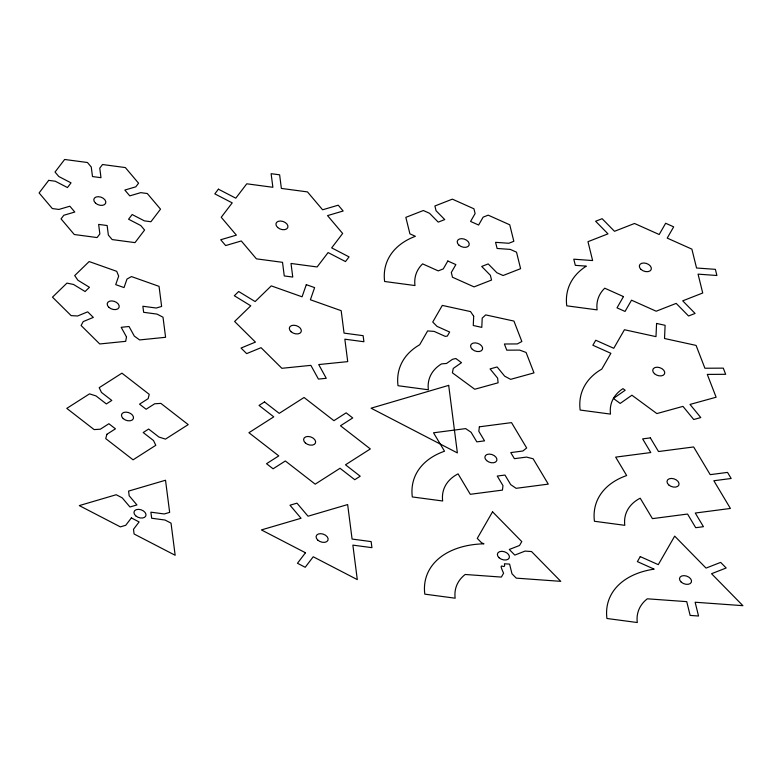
<?xml version="1.0" encoding="UTF-8"?>
<svg xmlns="http://www.w3.org/2000/svg" width="782" height="782" viewBox="0 0 782 782"><rect width="100%" height="100%" fill="white"/><g stroke="black" fill="none" stroke-linecap="round" stroke-linejoin="round"><path stroke-width="1.17" d="M473.687 316.251L473.266 325.507L481.8 327.365L482.211 318.118L485.69 314.902L513.94 321.079L521.848 341.519L517.283 343.933L504.39 344.002L506.775 350.17L519.668 350.101L526.081 352.457L533.989 372.897L510.617 379.348L504.673 376.181L497.117 366.963L490.06 368.918L497.616 378.126L498.105 382.799L474.733 389.25L452.387 372.799L453.277 368.43L461.497 362.672L455.886 358.537A56.783 36.881 19.8 0 0 452.407 359.349L446.532 363.464L441.527 363.894A56.783 36.881 19.8 0 0 428.37 389.768L398.018 385.712A88.337 57.369 19.8 0 1 419.67 344.764L427.627 330.923L434.127 331.392L445.251 336.368L447.314 336.094L449.65 332.027L437.011 326.368L432.749 322.028L442.309 305.41L470.559 311.588L473.687 316.251M656.577 323.445L655.99 336.641L624.437 329.74L613.762 348.293L595.747 340.238L592.864 345.253L610.879 353.317L601.808 369.094A88.337 57.369 19.8 0 0 580.146 410.042L610.507 414.098A56.783 36.881 19.8 0 1 622.99 388.644L625.16 390.247L613.44 398.458L620.185 403.424L631.915 395.213L656.87 413.58L682.96 406.376L693.732 419.514L700.789 417.568L690.017 404.431L716.117 397.227L707.29 374.402L725.667 374.304L723.282 368.136L704.905 368.234L696.078 345.409L664.524 338.508L665.111 325.312L656.577 323.445M479.366 426.816L478.819 431.283L484.537 440.862L476.825 441.869L471.096 432.29L465.671 428.604L433.521 432.798L444.528 451.214A88.337 57.369 19.8 0 0 412.31 496.941L442.661 500.988A56.783 36.881 19.8 0 1 458.066 473.863L470.285 494.302L502.435 490.109L502.982 485.642L497.264 476.062L504.977 475.055L510.705 484.635L516.13 488.32L548.28 484.126L533.119 458.77L526.54 457.089L514.4 458.672L510.763 452.592L522.904 450.999L526.667 447.978L511.516 422.622L479.366 426.816M126.489 336.925L125.707 341.333L99.734 343.963L81.103 325.507L83.224 321.578L93.322 317.414L87.692 311.832L77.604 315.996L71.123 315.615L52.492 297.15L66.949 283.113L73.547 284.472L85.091 291.53L89.451 287.287L77.917 280.239L74.691 275.596L89.148 261.55L116.714 271.334L118.669 276.105L115.707 284.628L124.035 287.58L126.997 279.057L131.474 276.574L159.049 286.359L161.63 306.446L156.234 308.03L142.862 306.251L143.644 312.311L157.016 314.1L163.008 317.209L165.589 337.296L139.616 339.926L134.328 336.133L129.03 326.505L121.19 327.306L126.489 336.925M106.86 434.313L105.736 438.614L133.067 459.816L155.794 445.3L153.507 440.54L143.184 432.534L148.648 429.044L158.971 437.06L165.471 439.122L188.208 424.606L160.887 403.395L154.689 403.766L146.107 409.25L139.538 404.157L148.13 398.673L149.245 394.363L121.924 373.161L99.197 387.677L101.474 392.437L111.797 400.452L106.342 403.932L96.02 395.927L89.519 393.864L66.783 408.38L94.104 429.582L100.301 429.22L108.884 423.736L115.443 428.829L106.86 434.313M306.3 284.658L302.067 296.808L271.276 285.88L255.137 301.559L238.686 291.51L234.317 295.743L250.768 305.801L234.62 321.48L255.431 342.105L241.042 348.039L246.662 353.62L261.061 347.677L281.872 368.302L310.874 365.36L318.43 379.084L326.27 378.293L318.714 364.568L347.726 361.626L344.842 339.192L363.904 341.734L363.122 335.673L344.06 333.122L341.177 310.689L310.395 299.76L314.618 287.61L306.3 284.658M447.822 261.002L443.286 268.9L438.243 270.875L422.612 263.876A56.783 36.881 19.8 0 0 414.978 285.547L384.627 281.491A88.337 57.369 19.8 0 1 415.389 236.291L409.915 233.847L405.838 217.357L423.336 210.514L429.543 213.291L438.223 222.127L444.733 219.576L436.063 210.739L434.89 205.989L452.377 199.146L473.941 208.794L475.114 213.545L470.578 221.433L478.613 225.03L483.149 217.132L488.193 215.158L509.756 224.805L513.833 241.296L508.789 243.27L495.573 242.322L497.098 248.461L510.304 249.409L516.521 252.185L520.597 268.676L503.1 275.518L496.893 272.742L488.212 263.905L481.702 266.457L490.373 275.293L491.546 280.044L474.058 286.886L452.485 277.239L451.312 272.488L455.857 264.599L447.822 261.002M492.552 511.799L477.264 538.397L481.526 542.737L483.941 543.822A88.337 57.369 19.8 0 0 424.802 594.144L455.153 598.201A56.783 36.881 19.8 0 1 465.182 574.477L501.36 577.077L503.598 573.196C497.069 559.345 505.993 571.271 504.429 563.763L509.61 564.135L511.995 573.802L516.257 578.142L560.762 581.339L531.545 551.554L525.054 551.085L514.8 555.093L509.287 549.472L519.541 545.465L521.77 541.584L492.552 511.799M623.479 296.593L617.008 307.844L625.043 311.441L631.514 300.18L656.186 311.216L676.195 303.387L688.561 315.996L695.081 313.445L682.715 300.835L702.725 293.006L698.062 274.14L716.899 275.499L715.383 269.35L696.547 268.001L691.884 249.135L667.212 238.099L673.683 226.848L665.658 223.261L659.187 234.512L634.515 223.476L614.496 231.306L602.13 218.696L595.62 221.247L607.985 233.857L587.976 241.687L592.629 260.553L573.793 259.194L575.317 265.342L586.334 266.134A88.337 57.369 19.8 0 0 566.755 305.821L597.116 309.877A56.783 36.881 19.8 0 1 604.75 288.206L623.479 296.593M640.263 556.608L637.379 561.623L654.172 569.14A88.337 57.369 19.8 0 0 606.93 618.484L637.291 622.531A56.783 36.881 19.8 0 1 647.31 598.807L686.743 601.641L690.144 615.414L698.541 616.021L695.139 602.238L742.9 605.669L711.552 573.714L726.165 567.996L720.652 562.375L706.038 568.094L674.69 536.129L658.278 564.663L640.263 556.608M48.699 180.359L39.1 192.939L52.326 208.559L58.894 209.439L69.862 206.213L74.789 212.039L63.821 215.265L61.055 218.882L74.28 234.512L97.095 237.562L99.861 233.935L98.63 224.395L107.134 225.529L108.356 235.079L112.168 239.575L134.993 242.625L144.582 230.045L140.78 225.539L128.58 219.224L132.158 214.542L144.347 220.856L150.926 221.736L160.525 209.156L147.299 193.525L140.731 192.646L129.763 195.871L124.837 190.055L135.804 186.83L138.57 183.203L125.345 167.573L102.53 164.523L99.764 168.15L100.986 177.69L92.491 176.556L91.259 167.016L87.457 162.509L64.632 159.469L55.033 172.05L58.846 176.546L71.035 182.861L67.467 187.553L55.268 181.229L48.699 180.359M218.403 189.176L214.825 193.868L232.215 202.87L221.238 217.269L236.36 235.147L220.72 239.742L225.646 245.568L241.286 240.964L256.408 258.842L282.517 262.332L284.267 275.938L292.761 277.072L291.012 263.466L317.121 266.955L328.098 252.566L345.488 261.569L349.055 256.887L331.676 247.874L342.653 233.486L327.531 215.607L343.161 211.013L338.235 205.187L322.604 209.791L307.473 191.903L281.373 188.423L279.624 174.816L271.119 173.682L272.869 187.289L246.77 183.799L235.783 198.188L218.403 189.176M131.366 517.919L125.736 525.289L120.35 526.873L79.275 505.592L116.215 494.732L122.207 497.841L129.959 506.99L136.928 504.947L129.177 495.788L128.58 491.096L165.52 480.236L169.655 512.376L164.259 513.96L150.887 512.181L151.669 518.241L165.041 520.03L171.033 523.138L175.158 555.279L134.093 533.998L133.487 529.306L139.108 521.936L131.366 517.919M305.479 552.757L297.463 563.265L305.205 567.282L313.23 556.774L357.296 579.609L352.868 545.122L371.929 547.664L371.147 541.603L352.086 539.052L347.648 504.566L308.02 516.218L296.974 503.158L289.995 505.211L301.041 518.271L261.403 529.922L305.479 552.757M264.502 401.938L259.047 405.428L273.759 416.845L248.92 432.71L278.773 455.886L266.535 463.706L273.094 468.799L285.332 460.979L315.195 484.156L340.033 468.281L354.754 479.708L360.209 476.218L345.497 464.801L370.336 448.936L340.483 425.76L352.721 417.94L346.162 412.847L333.914 420.667L304.061 397.491L279.213 413.355L264.502 401.938M448.692 385.37L371.069 408.194L457.372 452.915L448.692 385.37M650.35 437.881L642.628 438.888L650.79 452.543L615.659 457.128L626.665 475.544A88.337 57.369 19.8 0 0 594.437 521.271L624.798 525.318A56.783 36.881 19.8 0 1 640.204 498.193L652.423 518.632L687.554 514.048L695.716 527.703L703.438 526.697L695.276 513.041L730.408 508.456L713.849 480.744L731.16 478.486L727.524 472.396L710.203 474.654L693.644 446.952L658.512 451.537L650.35 437.881M458.936 245.128A6.246 4.057 19.8 0 0 469.044 245.265A6.246 4.057 19.8 0 0 461.673 238.657A6.246 4.057 19.8 0 0 458.936 245.128M277.659 227.484A6.246 4.057 19.8 0 0 287.766 227.63A6.246 4.057 19.8 0 0 280.406 221.013A6.246 4.057 19.8 0 0 277.659 227.484M95.531 203.154A6.246 4.057 19.8 0 0 105.638 203.3A6.246 4.057 19.8 0 0 98.268 196.683A6.246 4.057 19.8 0 0 95.531 203.154M654.456 373.679A6.246 4.057 19.8 0 0 664.563 373.816A6.246 4.057 19.8 0 0 657.203 367.208A6.246 4.057 19.8 0 0 654.456 373.679M472.328 349.349A6.246 4.057 19.8 0 0 482.435 349.486A6.246 4.057 19.8 0 0 475.065 342.868A6.246 4.057 19.8 0 0 472.328 349.349M291.051 331.705A6.246 4.057 19.8 0 0 301.158 331.851A6.246 4.057 19.8 0 0 293.797 325.234A6.246 4.057 19.8 0 0 291.051 331.705M108.923 307.375A6.246 4.057 19.8 0 0 119.03 307.512A6.246 4.057 19.8 0 0 111.66 300.904A6.246 4.057 19.8 0 0 108.923 307.375M668.747 484.908A6.246 4.057 19.8 0 0 678.854 485.045A6.246 4.057 19.8 0 0 671.494 478.428A6.246 4.057 19.8 0 0 668.747 484.908M486.619 460.578A6.246 4.057 19.8 0 0 496.726 460.715A6.246 4.057 19.8 0 0 489.356 454.098A6.246 4.057 19.8 0 0 486.619 460.578M305.342 442.935A6.246 4.057 19.8 0 0 315.449 443.071A6.246 4.057 19.8 0 0 308.088 436.464A6.246 4.057 19.8 0 0 305.342 442.935M123.214 418.605A6.246 4.057 19.8 0 0 133.321 418.741A6.246 4.057 19.8 0 0 125.951 412.124A6.246 4.057 19.8 0 0 123.214 418.605M681.239 582.121A6.246 4.057 19.8 0 0 691.347 582.258A6.246 4.057 19.8 0 0 683.986 575.64A6.246 4.057 19.8 0 0 681.239 582.121M499.112 557.781A6.246 4.057 19.8 0 0 509.219 557.928A6.246 4.057 19.8 0 0 501.849 551.31A6.246 4.057 19.8 0 0 499.112 557.781M317.834 540.147A6.246 4.057 19.8 0 0 327.941 540.284A6.246 4.057 19.8 0 0 320.581 533.666A6.246 4.057 19.8 0 0 317.834 540.147M135.706 515.817A6.246 4.057 19.8 0 0 145.814 515.954A6.246 4.057 19.8 0 0 138.443 509.336A6.246 4.057 19.8 0 0 135.706 515.817M641.064 269.458A6.246 4.057 19.8 0 0 651.171 269.595A6.246 4.057 19.8 0 0 643.811 262.987A6.246 4.057 19.8 0 0 641.064 269.458"/></g></svg>
